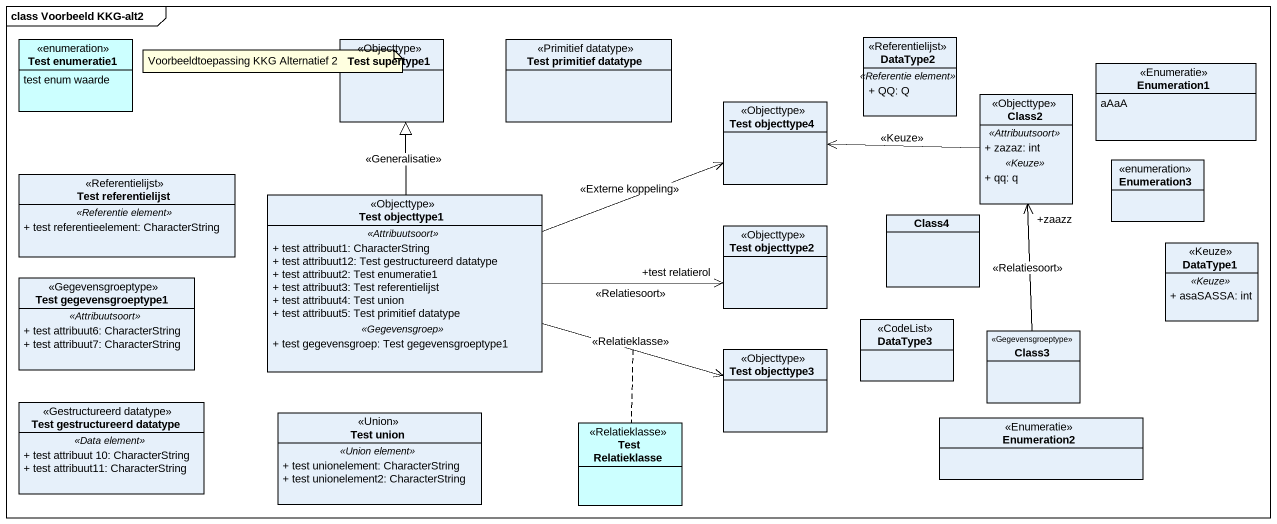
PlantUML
@startuml
mainframe class Voorbeeld KKG-alt2
hide circle
hide empty members
skinparam classAttributeIconSize 0
enum "Test enumeratie1" as Test_enumeratie1 #CCFFFF {
  test enum waarde
}
class "Test supertype1" as Test_supertype1 <<Objecttype>>
class "Test primitief datatype" as Test_primitief_datatype <<Primitief datatype>>
class DataType2 <<Referentielijst>> {
  .. <<Referentie element>> ..
  + QQ: Q
}
enum Enumeration1 <<Enumeratie>> {
  aAaA
}
class "Test objecttype4" as Test_objecttype4 <<Objecttype>>
class Class2 <<Objecttype>> {
  .. <<Attribuutsoort>> ..
  + zazaz: int
  .. <<Keuze>> ..
  + qq: q
}
class "Test referentielijst" as Test_referentielijst <<Referentielijst>> {
  .. <<Referentie element>> ..
  + test referentieelement: CharacterString
}
enum Enumeration3
class "Test objecttype1" as Test_objecttype1 <<Objecttype>> {
  .. <<Attribuutsoort>> ..
  + test attribuut1: CharacterString
  + test attribuut12: Test gestructureerd datatype
  + test attribuut2: Test enumeratie1
  + test attribuut3: Test referentielijst
  + test attribuut4: Test union
  + test attribuut5: Test primitief datatype
  .. <<Gegevensgroep>> ..
  + test gegevensgroep: Test gegevensgroeptype1
}
class "Test objecttype2" as Test_objecttype2 <<Objecttype>>
class Class4
class DataType1 <<Keuze>> {
  .. <<Keuze>> ..
  + asaSASSA: int
}
class "Test gegevensgroeptype1" as Test_gegevensgroeptype1 <<Gegevensgroeptype>> {
  .. <<Attribuutsoort>> ..
  + test attribuut6: CharacterString
  + test attribuut7: CharacterString
}
class DataType3 <<CodeList>>
class "Test objecttype3" as Test_objecttype3 <<Objecttype>>
class Class3 <<Gegevensgroeptype>>
class "Test gestructureerd datatype" as Test_gestructureerd_datatype <<Gestructureerd datatype>> {
  .. <<Data element>> ..
  + test attribuut 10: CharacterString
  + test attribuut11: CharacterString
}
class "Test union" as Test_union <<Union>> {
  .. <<Union element>> ..
  + test unionelement: CharacterString
  + test unionelement2: CharacterString
}
class "Test Relatieklasse" as Test_Relatieklasse <<Relatieklasse>> #CCFFFF
enum Enumeration2 <<Enumeratie>>
Class2 -left-> Test_objecttype4 : <<Keuze>>
Test_objecttype1 -up-|> Test_supertype1 : <<Generalisatie>>
Test_objecttype1 -right-> Test_objecttype4 : <<Externe koppeling>>
Test_objecttype1 -right-> "+test relatierol" Test_objecttype2 : <<Relatiesoort>>
Test_objecttype1 -right-> Test_objecttype3 : <<Relatieklasse>>
(Test_objecttype1, Test_objecttype3) .. Test_Relatieklasse
Class3 -up-> "+zaazz" Class2 : <<Relatiesoort>>
note as N1
  Voorbeeldtoepassing KKG Alternatief 2
end note
@enduml
